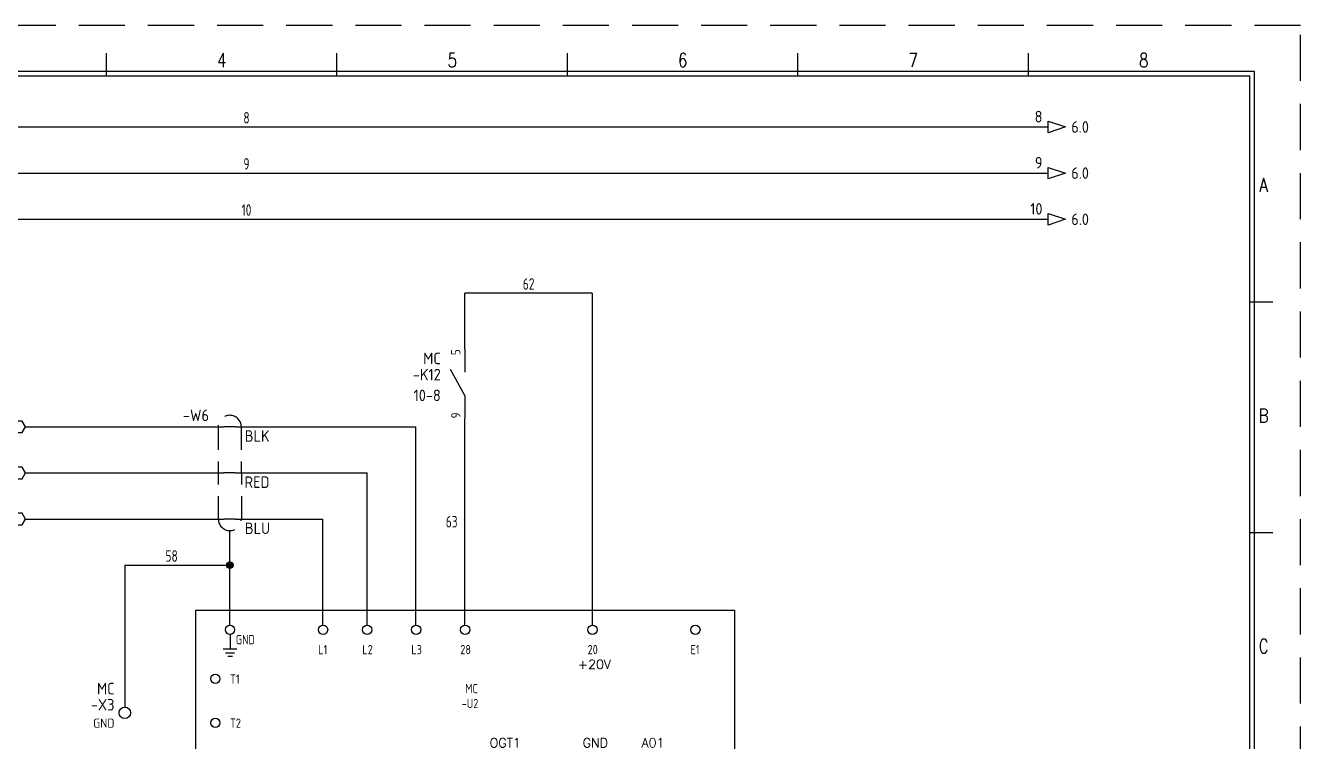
# Model space of a CAD drawing. Header units: millimetres. Extents: x 0 to 420, y 0 to 297.
# Drawn here: x 143.4 to 420, y 141.8 to 297 of the extents above; entities that cross this region are included whole.
import ezdxf
from ezdxf.enums import TextEntityAlignment as Align

# ---------------------------------------------------------------- set-up
doc = ezdxf.new("R2010")
doc.units = ezdxf.units.MM
doc.header["$LTSCALE"] = 10
doc.linetypes.add('DASHED', pattern=[0.75, 0.5, -0.25])
doc.linetypes.add('DASHEDX2', pattern=[1.5, 1, -0.5])
doc.layers.get('0').update_dxf_attribs({"linetype": 'CONTINUOUS'})
for name, color, linetype in [('BLK_1.0mm^2', 7, 'CONTINUOUS'), ('BLU_1.0mm^2', 5, 'CONTINUOUS'), ('COMMENT', 4, 'CONTINUOUS'), ('GRN_2.5mm^2', 3, 'CONTINUOUS'), ('LINK', 9, 'DASHED'), ('LOC', 8, 'CONTINUOUS'), ('MISC', 7, 'CONTINUOUS'), ('RED_1.0mm^2', 1, 'CONTINUOUS'), ('RED_2.5mm^2', 1, 'CONTINUOUS'), ('SYMS', 7, 'CONTINUOUS'), ('TAGS', 150, 'CONTINUOUS'), ('TAN_4.0mm^2', 253, 'CONTINUOUS'), ('TERMS', 123, 'CONTINUOUS'), ('WIRENO', 72, 'CONTINUOUS'), ('WIREREF', 52, 'CONTINUOUS'), ('XREF', 7, 'CONTINUOUS'), ('XREFCHILD', 134, 'CONTINUOUS'), ('ZUWAKU', 7, 'CONTINUOUS')]:
    doc.layers.add(name, color=color, linetype=linetype)
doc.styles.get("Standard").update_dxf_attribs({"font": 'romans', "width": 0.8, "bigfont": 'extfont'})
doc.styles.add('WD_IEC', font='isocp2.shx', dxfattribs={"width": 0.9, "height": 4, "bigfont": 'extfont2.shx'})

# ---------------------------------------------------------------- blocks, each defined once
blk = doc.blocks.new('VDV1_19')
for p, q in [((8.94, 31.88), (5.94, 31.88)), ((6.44, 31.12), (8.44, 31.12)), ((6.94, 30.38), (7.94, 30.38))]:
    blk.add_line(p, q)
for centre in [(7.44, 36.12), (27.62, 36.12), (37.19, 36.12), (47.81, 36.12), (58.44, 36.12), (86.06, 36.12), (108.38, 36.12), (4.25, 25.5), (4.25, 15.94), (7.44, 4.25), (17, 4.25), (27.62, 4.25), (38.25, 4.25), (48.88, 4.25), (66.94, 4.25), (76.5, 4.25), (87.12, 4.25), (97.75, 4.25), (108.38, 4.25)]:
    blk.add_circle(centre, 1)
at = {"layer": 'SYMS'}
for p, q in [((0, 0), (0, 40.38)), ((0, 40.38), (116.88, 40.38)), ((116.88, 40.38), (116.88, 0)), ((7.44, 35.06), (7.44, 31.88)), ((116.88, 0), (0, 0))]:
    blk.add_line(p, q, dxfattribs=at)
at = {"style": 'WD_IEC', "flags": 1}
for tag, p, height in [('X4TERM04', (6.44, 36.12), 0.128), ('X2TERM04', (7.44, 37.12), 0.128), ('X2TERM01', (27.62, 37.12), 0.128), ('X2TERM02', (37.19, 37.12), 0.128), ('X2TERM03', (47.81, 37.12), 0.128), ('X2TERM05', (58.44, 37.12), 0.128), ('X2TERM06', (86.06, 37.12), 0.128), ('X2TERM07', (108.38, 37.12), 0.128), ('X1TERM07', (109.38, 36.12), 0.128), ('X4TERM08', (3.25, 25.5), 0.128), ('FAMILY', (50.54, 22.34), 0.01), ('CAT', (50.54, 22.34), 0.01), ('MFG', (50.54, 22.34), 0.01), ('ASSYCODE', (50.54, 22.34), 0.01), ('X4TERM09', (3.25, 15.94), 0.128), ('X4TERM10', (6.44, 4.25), 0.128), ('X8TERM10', (7.44, 3.25), 0.128), ('X8TERM11', (17, 3.25), 0.128), ('X8TERM12', (27.62, 3.25), 0.128), ('X8TERM13', (38.25, 3.25), 0.128), ('X8TERM14', (48.88, 3.25), 0.128), ('X8TERM15', (66.94, 3.25), 0.128), ('X8TERM16', (76.5, 3.25), 0.128), ('X8TERM17', (87.12, 3.25), 0.128), ('X8TERM18', (97.75, 3.25), 0.128), ('X8TERM19', (108.38, 3.25), 0.128), ('X1TERM19', (109.38, 4.25), 0.128)]:
    blk.add_attdef(tag, p, '', height=height, dxfattribs=at)
at = {"style": 'WD_IEC'}
for tag, p in [('TERM04', (8.67, 32.97)), ('TERM01', (26.56, 30.81)), ('TERM02', (36.12, 30.81)), ('TERM03', (46.75, 30.81)), ('TERM05', (57.38, 30.81)), ('TERM06', (85, 30.81)), ('TERM07', (107.31, 30.81)), ('TERM08', (7.44, 24.44)), ('DESC1', (121.12, 22.31)), ('DESC2', (121.12, 19.12)), ('TERM09', (7.44, 14.88)), ('INST', (121.12, 14.88)), ('LOC', (121.21, 12.08)), ('TERM10', (5.31, 7.44)), ('TERM11', (14.88, 7.44)), ('TERM12', (26.56, 7.44)), ('TERM13', (37.19, 7.44)), ('TERM14', (47.81, 7.44)), ('TERM15', (64.81, 7.44)), ('TERM16', (74.38, 7.44)), ('TERM17', (86.06, 7.44)), ('TERM18', (96.69, 7.44)), ('TERM19', (107.31, 7.44))]:
    blk.add_attdef(tag, p, '', height=2, dxfattribs=at)
blk.add_attdef('TAG1', text='', height=2, dxfattribs=at).set_placement((59.5, 19.12), align=Align.CENTER)
at = {"layer": 'SYMS'}
for s, p in [('+20V', (82.88, 27.62)), ('OGT1', (63.75, 10.62)), ('GND', (83.94, 10.62)), ('A01', (96.69, 10.62))]:
    blk.add_text(s, height=2, dxfattribs=at).set_placement(p)
blk = doc.blocks.new('VCR21')
for p, q in [((0, 7.5), (0, 2.5)), ((0, -2.5), (-3.125, 3.125)), ((0, -2.5), (0, -7.5))]:
    blk.add_line(p, q)
at = {"style": 'WD_IEC'}
for tag, p in [('INST', (-5.25, 7.75)), ('LOC', (-5.25, 4.25)), ('TAG2', (-5.25, 0.75)), ('XREF', (-5.25, -3.75)), ('DESC1', (-5.25, -7.6)), ('DESC2', (-5.25, -11.1)), ('DESC3', (-5.25, -14.6))]:
    blk.add_attdef(tag, text='', height=2.5, dxfattribs=at).set_placement(p, align=Align.RIGHT)
blk.add_attdef('TERM01', text='', height=2, rotation=90, dxfattribs=at).set_placement((-1, 7.5), align=Align.RIGHT)
at = {"style": 'WD_IEC', "flags": 1}
for tag, p, height in [('X2TERM01', (0, 7.5), 0.32), ('X4LINK', (-2, 0), 0.32), ('X1LINK', (-0.5, 0), 0.32), ('CONTACT', (4, -3.5), 1), ('FAMILY', (4, -5), 1), ('X8TERM02', (0, -7.5), 0.32)]:
    blk.add_attdef(tag, p, '', height=height, dxfattribs=at)
at = {"style": 'WD_IEC'}
blk.add_attdef('TERM02', (-1, -7.5), '', height=2, rotation=90, dxfattribs=at)
blk = doc.blocks.new('HW02_B')
blk.add_line((1.25, 0), (-1.25, 0))
at = {"style": 'WD_IEC', "flags": 1}
for tag, height, p in [('INST', 2.5, (-4.5, 8.25)), ('LOC', 2.5, (-4.5, 4.75)), ('XREF', 2.7, (-4.5, -3.75)), ('DESC1', 2.5, (-4.5, -7.75)), ('DESC2', 2.5, (-4.5, -11.25)), ('DESC3', 2.5, (-4.5, -14.75))]:
    blk.add_attdef(tag, text='', height=height, dxfattribs=at).set_placement(p, align=Align.RIGHT)
at = {"style": 'WD_IEC'}
blk.add_attdef('TAG2', text='', height=2.5, dxfattribs=at).set_placement((-4.5, 1.25), align=Align.RIGHT)
at = {"style": 'WD_IEC', "flags": 1}
for tag, p, height in [('X8LINKL', (-2.5, 0), 0.32), ('X4TERM01', (-1.25, 0), 0.32), ('X1TERM01', (1.25, 0), 0.32), ('X8LINKR', (2.5, 0), 0.32), ('FAMILY', (3.06, -11.76), 1)]:
    blk.add_attdef(tag, p, '', height=height, dxfattribs=at)
at = {"style": 'WD_IEC'}
blk.add_attdef('RATING1', text='', height=2.5, dxfattribs=at).set_placement((3.25, -2), align=Align.MIDDLE_LEFT)
blk = doc.blocks.new('HA1S1')
blk.add_lwpolyline([(0, 1.25), (3.75, 0), (0, -1.25)], close=True)
at = {"style": 'WD_IEC'}
for tag, height, flags, p in [('WIRENO', 2.5, 8, (-1.25, 1)), ('SIGCODE', 1, 1, (5, 1.8))]:
    blk.add_attdef(tag, text='', height=height, dxfattribs=dict(at, flags=flags)).set_placement(p, align=Align.RIGHT)
at = {"style": 'WD_IEC', "flags": 1}
blk.add_attdef('X4TERM01', (0, 0), '', height=0.32, dxfattribs=at)
at = {"style": 'WD_IEC'}
blk.add_attdef('XREF', text='', height=2.5, dxfattribs=at).set_placement((5, 0), align=Align.MIDDLE_LEFT)
blk.add_attdef('DESC1', text='', height=2.5, dxfattribs=at).set_placement((-1.25, -1), align=Align.TOP_RIGHT)
blk = doc.blocks.new('HW01_1')
blk.add_line((1.25, 0), (-1.25, 0))
at = {"linetype": 'DASHED'}
blk.add_arc((0, 0), 2.5, 0, 180, dxfattribs=at)
at = {"style": 'WD_IEC', "flags": 1}
for tag, height, p in [('INST', 2.5, (-4.5, 8.25)), ('LOC', 2.5, (-4.5, 4.75)), ('XREF', 2.7, (-4.5, -3.75)), ('DESC1', 2.5, (-4.5, -7.75)), ('DESC2', 2.5, (-4.5, -11.25)), ('DESC3', 2.5, (-4.5, -14.75))]:
    blk.add_attdef(tag, text='', height=height, dxfattribs=at).set_placement(p, align=Align.RIGHT)
at = {"style": 'WD_IEC'}
blk.add_attdef('TAG1', text='', height=2.5, dxfattribs=at).set_placement((-4.5, 1.25), align=Align.RIGHT)
at = {"style": 'WD_IEC', "flags": 1}
for tag, p, height in [('X8LINKL', (-2.5, 0), 0.32), ('X4TERM01', (-1.25, 0), 0.32), ('X1TERM01', (1.25, 0), 0.32), ('X8LINKR', (2.5, 0), 0.32), ('MFG', (3.06, -7.26), 1), ('CAT', (3.06, -8.76), 1), ('ASSYCODE', (3.06, -10.26), 1), ('FAMILY', (3.06, -11.76), 1), ('CATDESC', (3.06, -13.26), 1)]:
    blk.add_attdef(tag, p, '', height=height, dxfattribs=at)
at = {"style": 'WD_IEC'}
blk.add_attdef('RATING1', text='', height=2.5, dxfattribs=at).set_placement((3.25, -2), align=Align.MIDDLE_LEFT)
blk = doc.blocks.new('HW02_1')
blk.add_line((1.25, 0), (-1.25, 0))
at = {"linetype": 'DASHED'}
blk.add_arc((0, 0), 2.5, 180, 0, dxfattribs=at)
at = {"style": 'WD_IEC', "flags": 1}
for tag, height, p in [('INST', 2.5, (-4.5, 8.25)), ('LOC', 2.5, (-4.5, 4.75)), ('XREF', 2.7, (-4.5, -3.75)), ('DESC1', 2.5, (-4.5, -7.75)), ('DESC2', 2.5, (-4.5, -11.25)), ('DESC3', 2.5, (-4.5, -14.75))]:
    blk.add_attdef(tag, text='', height=height, dxfattribs=at).set_placement(p, align=Align.RIGHT)
at = {"style": 'WD_IEC'}
blk.add_attdef('TAG2', text='', height=2.5, dxfattribs=at).set_placement((-4.5, 1.25), align=Align.RIGHT)
at = {"style": 'WD_IEC', "flags": 1}
for tag, p, height in [('X2LINKL', (-2.5, 0), 0.32), ('X4TERM01', (-1.25, 0), 0.32), ('X1TERM01', (1.25, 0), 0.32), ('X2LINKR', (2.5, 0), 0.32), ('X8TERM02', (0, -2.5), 0.32), ('WD_NOTJUMPERED', (1.79, -2.5), 0.32), ('FAMILY', (3.06, -11.76), 1)]:
    blk.add_attdef(tag, p, '', height=height, dxfattribs=at)
at = {"style": 'WD_IEC'}
blk.add_attdef('RATING1', text='', height=2.5, dxfattribs=at).set_placement((3.25, -2), align=Align.MIDDLE_LEFT)
at = {"style": 'WD_IEC', "flags": 1}
blk.add_attdef('X8TERMDESC02', text='', height=2, dxfattribs=at).set_placement((0.25, -3.76), align=Align.TOP_LEFT)
blk = doc.blocks.new('WD_WNH')
at = {"linetype": 'Continuous', "style": 'WD_IEC', "width": 0.8}
blk.add_attdef('WIRENO', text='', height=2.5, dxfattribs=at).set_placement((0, 0.75), align=Align.CENTER)
at = {"style": 'WD_IEC', "flags": 1}
for tag, p in [('W08USER', (0, 0.375)), ('W04USER', (0, 0.875)), ('W05USER', (0, 0.75)), ('W09USER', (0, 0.25)), ('W03USER', (0, 1)), ('W06USER', (0, 0.625)), ('W07USER', (0, 0.5)), ('W02USER', (0, 1.125)), ('W01USER', (0, 1.25)), ('W10USER', (0, 0.125))]:
    blk.add_attdef(tag, text='', height=0.08, dxfattribs=at).set_placement(p, align=Align.CENTER)
blk = doc.blocks.new('WD_WNV')
at = {"linetype": 'Continuous', "style": 'WD_IEC', "width": 0.8}
blk.add_attdef('WIRENO', text='', height=2.5, dxfattribs=at).set_placement((-1.6, 0), align=Align.MIDDLE_RIGHT)
at = {"style": 'WD_IEC', "flags": 1}
for tag, p in [('W08USER', (-1, 0.375)), ('W04USER', (-1, 0.875)), ('W05USER', (-1, 0.75)), ('W09USER', (-1, 0.25)), ('W03USER', (-1, 1)), ('W06USER', (-1, 0.625)), ('W07USER', (-1, 0.5)), ('W02USER', (-1, 1.125)), ('W01USER', (-1, 1.25)), ('W10USER', (-1, 0.125))]:
    blk.add_attdef(tag, text='', height=0.08, dxfattribs=at).set_placement(p, align=Align.CENTER)
blk = doc.blocks.new('wddot')
for radius in [0.72, 0.449, 0.223]:
    blk.add_circle((0, 0), radius)
blk = doc.blocks.new('JIS_border_a3(L)')
at = {"layer": 'ZUWAKU', "color": 5, "linetype": 'DASHEDX2'}
for p, q in [((420, 297), (0, 297)), ((420, 0), (420, 297))]:
    blk.add_line(p, q, dxfattribs=at)
at = {"layer": 'ZUWAKU'}
for p, q in [((161, 286), (161, 291)), ((211, 286), (211, 291)), ((261, 286), (261, 291)), ((311, 286), (311, 291)), ((361, 286), (361, 291)), ((414, 237), (409, 237)), ((414, 187), (409, 187))]:
    blk.add_line(p, q, dxfattribs=at)
at = {"layer": 'ZUWAKU', "color": 5}
for p, q in [((410, 287), (10, 287)), ((409, 286), (11, 286)), ((409, 11), (409, 286)), ((410, 10), (410, 287))]:
    blk.add_line(p, q, dxfattribs=at)
at = {"layer": 'COMMENT', "width": 0.8}
for s, p in [('4', (186, 289.5)), ('5', (236, 289.5)), ('6', (286, 289.5)), ('7', (336, 289.5)), ('8', (386, 289.5)), ('A', (412, 262.43)), ('B', (412, 212.43)), ('C', (412, 162.43))]:
    blk.add_text(s, height=3, dxfattribs=at).set_placement(p, align=Align.MIDDLE)
blk = doc.blocks.new('VT0002')
blk.add_circle((0, 0), 1.25)
at = {"style": 'WD_IEC', "flags": 1}
for tag, p, height in [('ASSYCODE', (2.75, 10.75), 1), ('CATDESC', (2.75, 9.25), 1), ('MFG', (2.75, 7.25), 1.5), ('CAT', (2.75, 4.75), 1.5), ('X4TERM01', (-1.25, 0), 0.32), ('X4PIN01', (-1.25, 1), 0.4), ('X4TERMDESC01', (-1.25, 0.5), 0.4), ('X2TERM01', (0, 1.25), 0.32), ('X2PIN01', (0, 2.25), 0.4), ('X2TERMDESC01', (0, 1.75), 0.4), ('X8PIN01', (0, -0.25), 0.4), ('X1TERM01', (1.25, 0), 0.32), ('X1PIN01', (1.25, 1), 0.4), ('X1TERMDESC01', (1.25, 0.5), 0.4), ('X8TERM01', (0, -1.25), 0.32), ('X8TERMDESC01', (0, -0.75), 0.4), ('STRIPSEQ', (0, -3), 0.4), ('LINKTERM', (0, -2), 0.4)]:
    blk.add_attdef(tag, p, '', height=height, dxfattribs=at)
at = {"style": 'WD_IEC'}
for tag, p in [('INST', (-2.25, 7.5)), ('LOC', (-2.25, 4))]:
    blk.add_attdef(tag, text='', height=2.5, dxfattribs=at).set_placement(p, align=Align.RIGHT)
at = {"style": 'WD_IEC', "flags": 8}
for tag, height, p in [('TAGSTRIP', 2.5, (-2.25, 0.5)), ('TERM01', 2, (-2.25, -3.25))]:
    blk.add_attdef(tag, text='', height=height, dxfattribs=at).set_placement(p, align=Align.RIGHT)
blk = doc.blocks.new('HT0003')
blk.add_lwpolyline([(0.72, -1.25), (1.44, 0), (0.72, 1.25), (-0.72, 1.25), (-1.44, 0), (-0.72, -1.25)], close=True)
at = {"style": 'WD_IEC', "flags": 1}
for tag, p, height in [('ASSYCODE', (2.75, 10.75), 1), ('CATDESC', (2.75, 9.25), 1), ('MFG', (2.75, 7.25), 1.5), ('CAT', (2.75, 4.75), 1.5), ('X4TERM01', (-1.44, 0), 0.32), ('X4PIN01', (-1.25, 1), 0.4), ('X4TERMDESC01', (-1.25, 0.5), 0.4), ('X2TERM01', (0, 1.25), 0.32), ('X2PIN01', (0, 2.25), 0.4), ('X2TERMDESC01', (0, 1.75), 0.4), ('X8PIN01', (0, -0.25), 0.4), ('X1PIN01', (1.25, 1), 0.4), ('X1TERMDESC01', (1.25, 0.5), 0.4), ('X1TERM01', (1.44, 0), 0.32), ('X8TERM01', (0, -1.25), 0.32), ('X8TERMDESC01', (0, -0.75), 0.4), ('STRIPSEQ', (0, -3), 0.4), ('LINKTERM', (0, -2), 0.4)]:
    blk.add_attdef(tag, p, '', height=height, dxfattribs=at)
at = {"style": 'WD_IEC'}
for tag, p in [('INST', (-2.25, 7.5)), ('LOC', (-2.25, 4))]:
    blk.add_attdef(tag, text='', height=2.5, dxfattribs=at).set_placement(p, align=Align.RIGHT)
at = {"style": 'WD_IEC', "flags": 8}
for tag, height, p in [('TAGSTRIP', 2.5, (-2.25, 0.5)), ('TERM01', 2, (-2.25, -3.25))]:
    blk.add_attdef(tag, text='', height=height, dxfattribs=at).set_placement(p, align=Align.RIGHT)

msp = doc.modelspace()

# ---------------------------------------------------------------- linework, layer by layer
at = {"layer": 'BLK_1.0mm^2'}
for p in [(189, 210), (228.14, 167.01)]:
    msp.add_line(p, (228.14, 210), dxfattribs=at)
at = {"layer": 'BLU_1.0mm^2'}
for p in [(189.02, 190), (207.95, 167.01)]:
    msp.add_line(p, (207.97, 190), dxfattribs=at)
at = {"layer": 'GRN_2.5mm^2'}
for p, q in [((187.77, 167.01), (187.77, 187.5)), ((165.01, 180), (165.01, 149.25)), ((165.01, 180), (187.77, 180))]:
    msp.add_line(p, q, dxfattribs=at)
at = {"layer": 'LINK'}
for points in [[(185.25, 210), (185.27, 190)], [(190.25, 210), (190.27, 190)]]:
    msp.add_lwpolyline(points, dxfattribs=at)
at = {"layer": 'RED_1.0mm^2'}
for p in [(188.95, 200), (217.56, 167.01)]:
    msp.add_line(p, (217.56, 200), dxfattribs=at)
at = {"layer": 'RED_2.5mm^2'}
for p, q in [((238.77, 226.82), (238.77, 238.97)), ((266.39, 238.97), (238.77, 238.97)), ((266.39, 238.97), (266.39, 167.01)), ((238.77, 167.01), (238.77, 211.82)), ((143.44, 210), (186.5, 210)), ((143.44, 200), (186.45, 200)), ((143.44, 190), (186.52, 190))]:
    msp.add_line(p, q, dxfattribs=at)
at = {"layer": 'TAN_4.0mm^2'}
for p, q in [((69.21, 275), (365.28, 275)), ((75.56, 265), (365.28, 265)), ((81.92, 255), (365.28, 255))]:
    msp.add_line(p, q, dxfattribs=at)

# ---------------------------------------------------------------- block references
msp.add_blockref('JIS_border_a3(L)', (0, 0))
at = {"layer": 'SYMS'}
ref = msp.add_blockref('HA1S1', (365.28, 275), dxfattribs=at)
ref.add_attrib('WIRENO', '8', dxfattribs={"layer": 'WIREREF', "height": 2.5, "style": 'WD_IEC', "flags": 8}).set_placement((364.03, 276), align=Align.RIGHT)
ref.add_attrib('XREF', '6.0', dxfattribs={"layer": 'XREF', "height": 2.5, "style": 'WD_IEC'}).set_placement((370.28, 275), align=Align.MIDDLE_LEFT)
ref = msp.add_blockref('HA1S1', (365.28, 265), dxfattribs=at)
ref.add_attrib('WIRENO', '9', dxfattribs={"layer": 'WIREREF', "height": 2.5, "style": 'WD_IEC', "flags": 8}).set_placement((364.03, 266), align=Align.RIGHT)
ref.add_attrib('XREF', '6.0', dxfattribs={"layer": 'XREF', "height": 2.5, "style": 'WD_IEC'}).set_placement((370.28, 265), align=Align.MIDDLE_LEFT)
ref = msp.add_blockref('HA1S1', (365.28, 255), dxfattribs=at)
ref.add_attrib('WIRENO', '10', dxfattribs={"layer": 'WIREREF', "height": 2.5, "style": 'WD_IEC', "flags": 8}).set_placement((364.03, 256), align=Align.RIGHT)
ref.add_attrib('XREF', '6.0', dxfattribs={"layer": 'XREF', "height": 2.5, "style": 'WD_IEC'}).set_placement((370.28, 255), align=Align.MIDDLE_LEFT)
ref = msp.add_blockref('VCR21', (238.77, 219.32), dxfattribs=at)
ref.add_attrib('TAG2', '-K12', dxfattribs={"layer": 'TAGS', "height": 2.5, "style": 'WD_IEC'}).set_placement((233.52, 220.07), align=Align.RIGHT)
ref.add_attrib('LOC', 'MC', dxfattribs={"layer": 'LOC', "height": 2.5, "style": 'WD_IEC'}).set_placement((233.52, 223.57), align=Align.RIGHT)
ref.add_attrib('XREF', '10-8', dxfattribs={"layer": 'XREFCHILD', "height": 2.5, "style": 'WD_IEC'}).set_placement((233.52, 215.57), align=Align.RIGHT)
ref.add_attrib('TERM01', '5', dxfattribs={"layer": 'TERMS', "height": 2, "rotation": 90, "style": 'WD_IEC'}).set_placement((237.77, 226.82), align=Align.RIGHT)
ref.add_attrib('TERM02', '9', (237.77, 211.82), dxfattribs={"layer": 'TERMS', "height": 2, "rotation": 90, "style": 'WD_IEC'})
ref = msp.add_blockref('HT0003', (142, 210), dxfattribs=at)
ref.add_attrib('TAGSTRIP', '-X3', dxfattribs={"layer": 'TAGS', "height": 2.5, "style": 'WD_IEC', "flags": 8}).set_placement((139.75, 210.5), align=Align.RIGHT)
ref.add_attrib('LOC', 'MC', dxfattribs={"layer": 'LOC', "height": 2.5, "style": 'WD_IEC'}).set_placement((139.75, 214), align=Align.RIGHT)
ref.add_attrib('TERM01', '501', dxfattribs={"layer": 'TERMS', "height": 2, "style": 'WD_IEC', "flags": 8}).set_placement((139.75, 206.75), align=Align.RIGHT)
ref = msp.add_blockref('HW01_1', (187.75, 210), dxfattribs=at)
ref.add_attrib('TAG1', '-W6', dxfattribs={"layer": 'TAGS', "height": 2.5, "style": 'WD_IEC'}).set_placement((183.25, 211.25), align=Align.RIGHT)
ref.add_attrib('RATING1', 'BLK', dxfattribs={"layer": 'MISC', "height": 2.5, "style": 'WD_IEC'}).set_placement((191, 208), align=Align.MIDDLE_LEFT)
ref = msp.add_blockref('HT0003', (142, 200), dxfattribs=at)
ref.add_attrib('TAGSTRIP', '-X3', dxfattribs={"layer": 'TAGS', "height": 2.5, "style": 'WD_IEC', "flags": 8}).set_placement((139.75, 200.5), align=Align.RIGHT)
ref.add_attrib('LOC', 'MC', dxfattribs={"layer": 'LOC', "height": 2.5, "style": 'WD_IEC'}).set_placement((139.75, 204), align=Align.RIGHT)
ref.add_attrib('TERM01', '502', dxfattribs={"layer": 'TERMS', "height": 2, "style": 'WD_IEC', "flags": 8}).set_placement((139.75, 196.75), align=Align.RIGHT)
ref = msp.add_blockref('HW02_B', (187.7, 200), dxfattribs=at)
ref.add_attrib('RATING1', 'RED', dxfattribs={"layer": 'MISC', "height": 2.5, "style": 'WD_IEC'}).set_placement((190.95, 198), align=Align.MIDDLE_LEFT)
ref = msp.add_blockref('HT0003', (142, 190), dxfattribs=at)
ref.add_attrib('TAGSTRIP', '-X3', dxfattribs={"layer": 'TAGS', "height": 2.5, "style": 'WD_IEC', "flags": 8}).set_placement((139.75, 190.5), align=Align.RIGHT)
ref.add_attrib('LOC', 'MC', dxfattribs={"layer": 'LOC', "height": 2.5, "style": 'WD_IEC'}).set_placement((139.75, 194), align=Align.RIGHT)
ref.add_attrib('TERM01', '503', dxfattribs={"layer": 'TERMS', "height": 2, "style": 'WD_IEC', "flags": 8}).set_placement((139.75, 186.75), align=Align.RIGHT)
ref = msp.add_blockref('HW02_1', (187.77, 190), dxfattribs=at)
ref.add_attrib('RATING1', 'BLU', dxfattribs={"layer": 'MISC', "height": 2.5, "style": 'WD_IEC'}).set_placement((191.02, 188), align=Align.MIDDLE_LEFT)
msp.add_blockref('wddot', (187.77, 180), dxfattribs=at)
ref = msp.add_blockref('VDV1_19', (180.37, 129.88), dxfattribs=at)
ref.add_attrib('LOC', 'MC', (238.82, 152.25), dxfattribs={"layer": 'LOC', "height": 2, "style": 'WD_IEC', "width": 0.9})
ref.add_attrib('TERM19', '1I', (287.68, 137.32), dxfattribs={"layer": 'TERMS', "height": 2, "style": 'WD_IEC', "width": 0.9})
ref.add_attrib('TERM18', '62', (277.06, 137.32), dxfattribs={"layer": 'TERMS', "height": 2, "style": 'WD_IEC', "width": 0.9})
ref.add_attrib('TERM17', 'T', (266.43, 137.32), dxfattribs={"layer": 'TERMS', "height": 2, "style": 'WD_IEC', "width": 0.9})
ref.add_attrib('TERM16', 'K12', (254.75, 137.32), dxfattribs={"layer": 'TERMS', "height": 2, "style": 'WD_IEC', "width": 0.9})
ref.add_attrib('TERM15', 'K14', (245.18, 137.32), dxfattribs={"layer": 'TERMS', "height": 2, "style": 'WD_IEC', "width": 0.9})
ref.add_attrib('TERM14', 'W', (228.18, 137.32), dxfattribs={"layer": 'TERMS', "height": 2, "style": 'WD_IEC', "width": 0.9})
ref.add_attrib('TERM13', 'V', (217.56, 137.32), dxfattribs={"layer": 'TERMS', "height": 2, "style": 'WD_IEC', "width": 0.9})
ref.add_attrib('TERM12', 'U', (206.93, 137.32), dxfattribs={"layer": 'TERMS', "height": 2, "style": 'WD_IEC', "width": 0.9})
ref.add_attrib('TERM11', 'BR2', (195.25, 137.32), dxfattribs={"layer": 'TERMS', "height": 2, "style": 'WD_IEC', "width": 0.9})
ref.add_attrib('TERM10', 'BR1', (185.68, 137.32), dxfattribs={"layer": 'TERMS', "height": 2, "style": 'WD_IEC', "width": 0.9})
ref.add_attrib('TERM09', 'T2', (187.81, 144.76), dxfattribs={"layer": 'TERMS', "height": 2, "style": 'WD_IEC', "width": 0.9})
ref.add_attrib('TERM08', 'T1', (187.81, 154.32), dxfattribs={"layer": 'TERMS', "height": 2, "style": 'WD_IEC', "width": 0.9})
ref.add_attrib('TERM07', 'E1', (287.68, 160.7), dxfattribs={"layer": 'TERMS', "height": 2, "style": 'WD_IEC', "width": 0.9})
ref.add_attrib('TERM06', '20', (265.37, 160.7), dxfattribs={"layer": 'TERMS', "height": 2, "style": 'WD_IEC', "width": 0.9})
ref.add_attrib('TERM05', '28', (237.75, 160.7), dxfattribs={"layer": 'TERMS', "height": 2, "style": 'WD_IEC', "width": 0.9})
ref.add_attrib('TERM03', 'L3', (227.12, 160.7), dxfattribs={"layer": 'TERMS', "height": 2, "style": 'WD_IEC', "width": 0.9})
ref.add_attrib('TERM02', 'L2', (216.5, 160.7), dxfattribs={"layer": 'TERMS', "height": 2, "style": 'WD_IEC', "width": 0.9})
ref.add_attrib('TERM01', 'L1', (206.93, 160.7), dxfattribs={"layer": 'TERMS', "height": 2, "style": 'WD_IEC', "width": 0.9})
ref.add_attrib('TERM04', 'GND', (189.04, 162.86), dxfattribs={"layer": 'TERMS', "height": 2, "style": 'WD_IEC', "width": 0.9})
ref.add_attrib('TAG1', '-U2', dxfattribs={"layer": 'TAGS', "height": 2, "style": 'WD_IEC', "width": 0.9}).set_placement((239.87, 149.01), align=Align.CENTER)
ref = msp.add_blockref('VT0002', (165, 148), dxfattribs=at)
ref.add_attrib('TAGSTRIP', '-X3', dxfattribs={"layer": 'TAGS', "height": 2.5, "style": 'WD_IEC', "flags": 8}).set_placement((162.75, 148.5), align=Align.RIGHT)
ref.add_attrib('LOC', 'MC', dxfattribs={"layer": 'LOC', "height": 2.5, "style": 'WD_IEC'}).set_placement((162.75, 152), align=Align.RIGHT)
ref.add_attrib('TERM01', 'GND', dxfattribs={"layer": 'TERMS', "height": 2, "style": 'WD_IEC', "flags": 8}).set_placement((162.75, 144.75), align=Align.RIGHT)
at = {"layer": 'WIRENO'}
ref = msp.add_blockref('WD_WNH', (191.38, 275), dxfattribs=at)
ref.add_attrib('WIRENO', '8', dxfattribs={"linetype": 'Continuous', "height": 2.5, "style": 'WD_IEC', "width": 0.8}).set_placement((191.38, 275.75), align=Align.CENTER)
ref = msp.add_blockref('WD_WNH', (191.38, 265), dxfattribs=at)
ref.add_attrib('WIRENO', '9', dxfattribs={"linetype": 'Continuous', "height": 2.5, "style": 'WD_IEC', "width": 0.8}).set_placement((191.38, 265.75), align=Align.CENTER)
ref = msp.add_blockref('WD_WNH', (191.38, 255), dxfattribs=at)
ref.add_attrib('WIRENO', '10', dxfattribs={"linetype": 'Continuous', "height": 2.5, "style": 'WD_IEC', "width": 0.8}).set_placement((191.38, 255.75), align=Align.CENTER)
ref = msp.add_blockref('WD_WNH', (252.58, 238.97), dxfattribs=at)
ref.add_attrib('WIRENO', '62', dxfattribs={"linetype": 'Continuous', "height": 2.5, "style": 'WD_IEC', "width": 0.8}).set_placement((252.58, 239.72), align=Align.CENTER)
ref = msp.add_blockref('WD_WNV', (238.77, 189.42), dxfattribs=at)
ref.add_attrib('WIRENO', '63', dxfattribs={"linetype": 'Continuous', "height": 2.5, "style": 'WD_IEC', "width": 0.8}).set_placement((237.17, 189.42), align=Align.MIDDLE_RIGHT)
ref = msp.add_blockref('WD_WNH', (175.14, 180), dxfattribs=at)
ref.add_attrib('WIRENO', '58', dxfattribs={"linetype": 'Continuous', "height": 2.5, "style": 'WD_IEC', "width": 0.8}).set_placement((175.14, 180.75), align=Align.CENTER)

doc.saveas('drawing.dxf')
